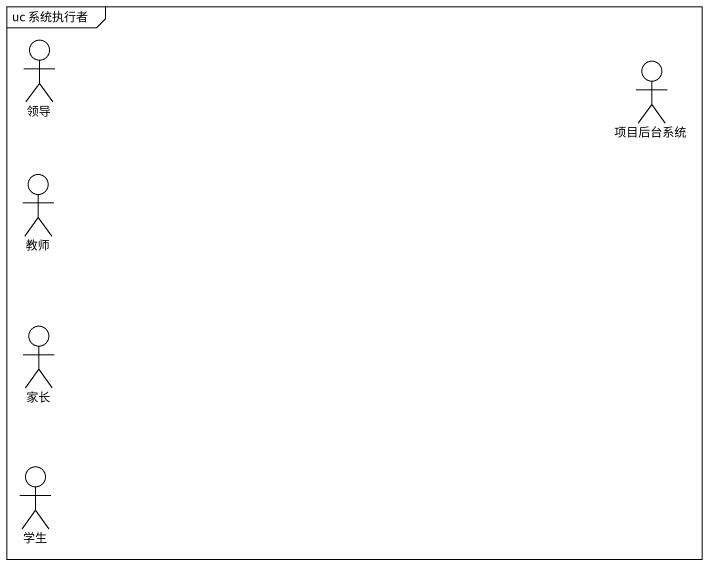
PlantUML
@startuml
mainframe uc 系统执行者
actor 领导
actor 项目后台系统
actor 教师
actor 家长
actor 学生
@enduml
